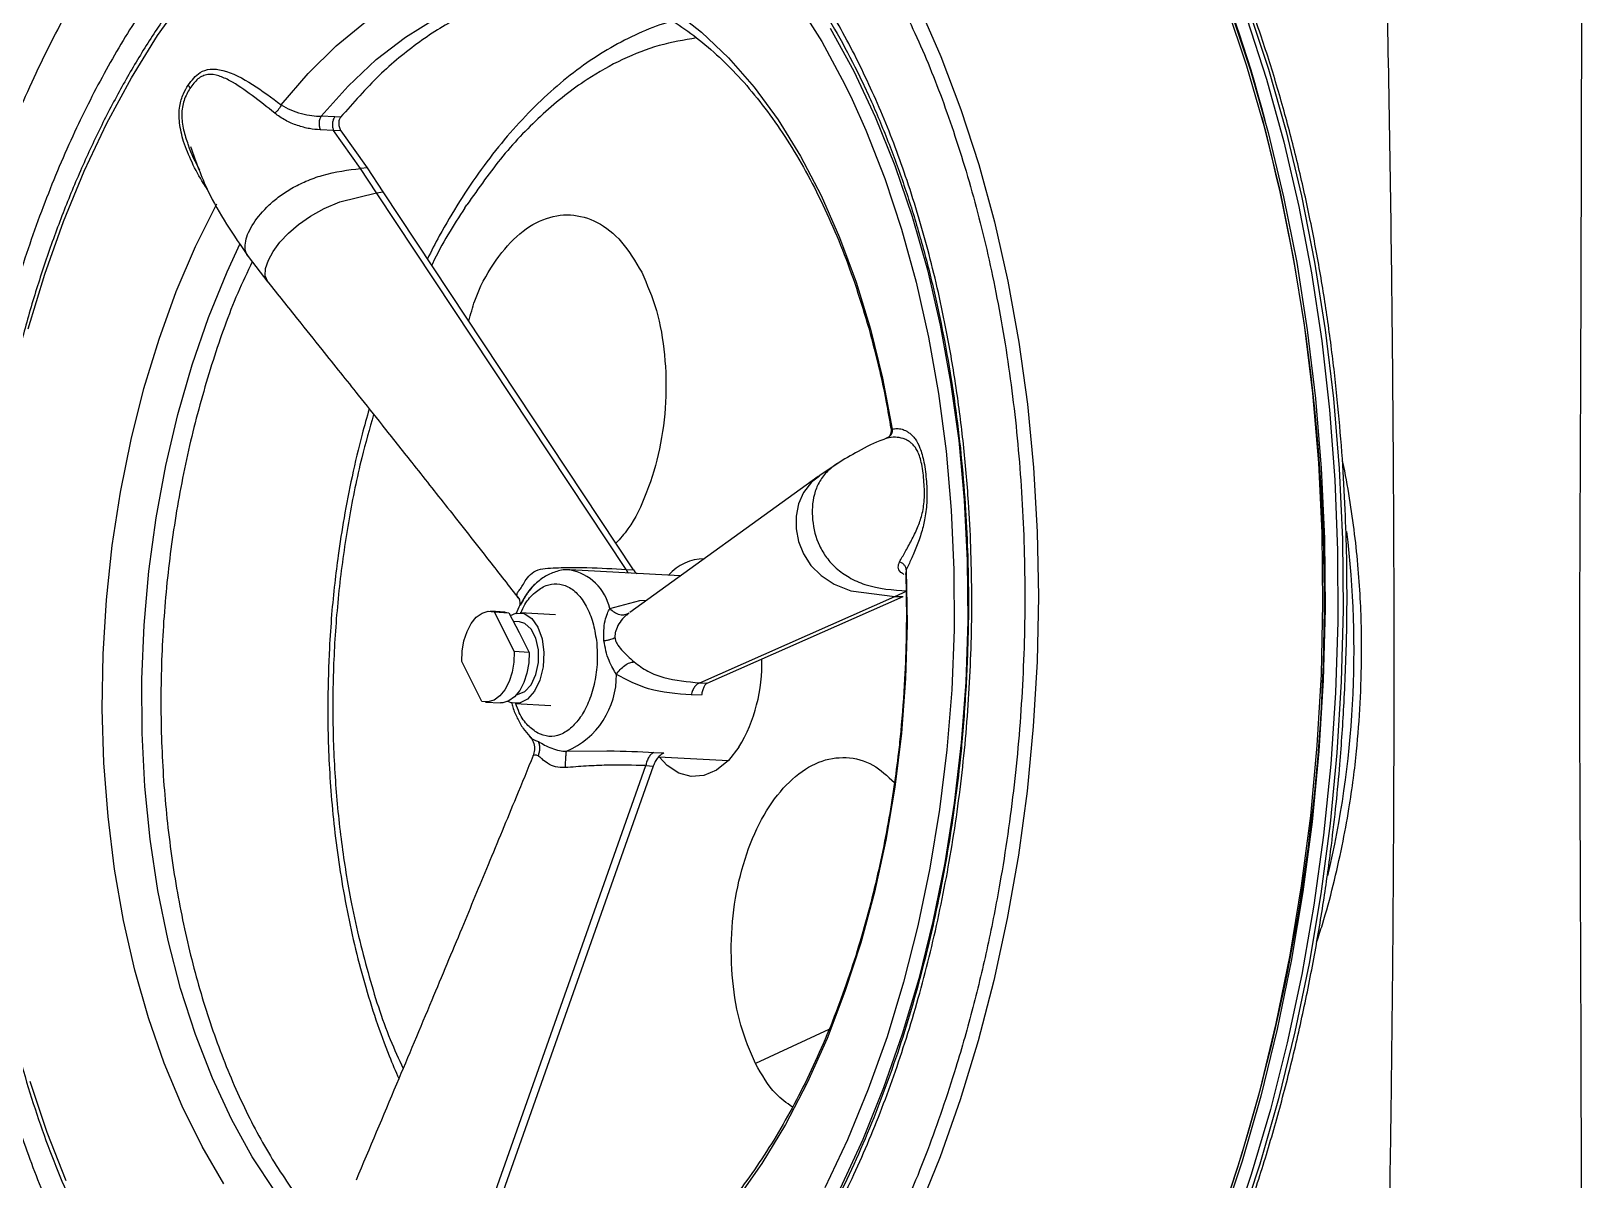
# Model space of a CAD drawing. Extents: x 528 to 612, y 788 to 934.
# Drawn here: x 603.722 to 607.08, y 843.519 to 846.006 of the extents above; entities that cross this region are included whole.
import ezdxf

# ---------------------------------------------------------------- set-up
doc = ezdxf.new("R2010")
doc.units = 0
doc.header["$MEASUREMENT"] = 0
doc.layers.add('1', color=4, linetype='Continuous')
doc.layers.add('JET', color=3, linetype='Continuous')

# ---------------------------------------------------------------- blocks, each defined once
blk = doc.blocks.new('5D-R_1645401')
at = {"layer": '1', "color": 3, "linetype": 'Continuous', "lineweight": 25}
for p, q in [((0.768, 0.5245), (0.7144, 0.479)), ((1.0503, 0.3546), (1.0501, 0.3833)), ((1.08, 0.3534), (1.0795, 0.3834)), ((0.971, 0.292), (1.0503, 0.3546)), ((0.9729, 0.2771), (1.0501, 0.3382)), ((1.0501, 0.3382), (1.0503, 0.3546)), ((1.0798, 0.341), (1.08, 0.3534)), ((0.9206, 0.2545), (0.971, 0.292)), ((0.9235, 0.2405), (0.9729, 0.2771)), ((0.9729, 0.2771), (0.971, 0.292)), ((0.1347, -0.3448), (0.9235, 0.2405)), ((0.1348, -0.3286), (0.9206, 0.2545)), ((0.9206, 0.2545), (0.9235, 0.2405)), ((0.8979, 0.0617), (0.9046, 0.0579)), ((-0.167, -0.0321), (-0.0835, 0.0161)), ((-0.168, -0.0402), (-0.168, -0.0723)), ((0.0278, -0.0482), (-0.0557, -0.0964)), ((0.0278, -0.0482), (0.0278, -0.0804)), ((0.0288, -0.0723), (0.0288, -0.0402)), ((-1.3152, -0.0913), (-0.287, -0.3938)), ((-0.0557, -0.1286), (-0.0557, -0.0964)), ((0.0278, -0.0804), (-0.0139, -0.1045)), ((0.0091, -0.1045), (0.0091, -0.0912)), ((0.0288, -0.0723), (0.0278, -0.0804)), ((-0.2871, -0.4101), (-1.3192, -0.1064)), ((-0.168, -0.1045), (-0.168, -0.1813)), ((-0.0139, -0.1045), (-0.0557, -0.1286)), ((0.0288, -0.1813), (0.0288, -0.1045)), ((-0.265, -0.2206), (-0.2599, -0.3081)), ((0.1273, -0.4466), (0.1273, -0.207)), ((0.0486, -0.2979), (0.0696, -0.3616)), ((0.0412, -0.3403), (0.0363, -0.3352)), ((0.1348, -0.3286), (0.1347, -0.3448)), ((0.0392, -0.3361), (0.0412, -0.3403)), ((0.3579, -0.7334), (0.0425, -0.3413)), ((0.0696, -0.3616), (0.0705, -0.3761)), ((-0.287, -0.3938), (-0.2871, -0.4101)), ((-0.2664, -0.421), (-0.2664, -0.572)), ((-0.2574, -0.4097), (-0.2575, -0.4317)), ((-0.1283, -0.5063), (-0.1286, -0.4841)), ((-0.1018, -0.5008), (0.1074, -0.9125)), ((-0.1018, -0.5008), (-0.1015, -0.5172)), ((-0.1015, -0.5172), (0.1084, -0.9305)), ((-0.8366, -0.8202), (-0.9185, -0.6655)), ((0.3878, -0.7726), (0.3591, -0.7348)), ((1.2088, -0.7452), (1.1768, -0.7629)), ((0.4488, -0.8777), (0.448, -0.8756)), ((0.4699, -0.8856), (0.4691, -0.8877)), ((0.1074, -0.9125), (0.1209, -0.939)), ((0.1074, -0.9125), (0.1084, -0.9305)), ((0.1667, -0.9345), (0.1582, -0.9341)), ((1.1795, -1.6532), (1.1871, -1.6507))]:
    blk.add_line(p, q, dxfattribs=at)
at = {"layer": '1', "color": 3, "linetype": 'Continuous', "lineweight": 25, "flags": 128}
for points in [[(-1.2516, 0.8117), (-1.1493, 0.8583), (-1.0414, 0.9006)], [(0.586, 0.992), (0.706, 0.9625), (0.822, 0.9281), (0.9334, 0.8891), (1.0398, 0.8455), (1.1405, 0.7977), (1.235, 0.7459), (1.3228, 0.6903)], [(1.3814, -0.6325), (1.2986, -0.6907), (1.2088, -0.7452)], [(-1.2397, 0.4703), (-1.1618, 0.5216), (-1.0771, 0.5693), (-0.9862, 0.6129), (-0.8896, 0.6524), (-0.788, 0.6873), (-0.6819, 0.7175), (-0.5721, 0.7428), (-0.4592, 0.763), (-0.3438, 0.7781), (-0.2268, 0.7879), (-0.1088, 0.7923), (0.0094, 0.7914), (0.1272, 0.7852), (0.2437, 0.7736), (0.3584, 0.7568), (0.4703, 0.7348), (0.579, 0.7078), (0.6836, 0.676), (0.7836, 0.6396), (0.8783, 0.5987)], [(-1.3829, 0.2307), (-1.3724, 0.243), (-1.3157, 0.3022), (-1.251, 0.3586), (-1.1786, 0.4117), (-1.0991, 0.4614), (-1.0129, 0.5072), (-0.9207, 0.5488), (-0.8229, 0.5861), (-0.7203, 0.6187), (-0.6135, 0.6464), (-0.5031, 0.6691), (-0.39, 0.6866), (-0.2748, 0.6988), (-0.1582, 0.7056), (-0.0411, 0.707), (0.0758, 0.703), (0.1918, 0.6935), (0.3061, 0.6787), (0.418, 0.6587), (0.5267, 0.6335), (0.6316, 0.6034), (0.7319, 0.5685), (0.7949, 0.5432)], [(1.3862, -0.8964), (1.2802, -0.9499), (1.1683, -0.9994), (1.051, -1.0444), (0.9288, -1.0849), (0.8023, -1.1206), (0.6719, -1.1514), (0.5383, -1.1772), (0.402, -1.1978), (0.2637, -1.2131), (0.1239, -1.2232), (-0.0168, -1.2279), (-0.1576, -1.2272), (-0.2981, -1.2212), (-0.4376, -1.2098), (-0.5755, -1.1931), (-0.7111, -1.1712), (-0.844, -1.1442), (-0.9735, -1.1121), (-1.099, -1.0752), (-1.22, -1.0336)], [(1.0997, 0.4709), (1.1705, 0.4162), (1.2336, 0.3585), (1.2887, 0.2981)], [(1.3493, -0.3664), (1.3054, -0.4298), (1.2531, -0.491), (1.1926, -0.5497), (1.1244, -0.6054), (1.0487, -0.6579), (0.9662, -0.7068), (0.8772, -0.7518), (0.7825, -0.7926), (0.6824, -0.829), (0.5777, -0.8608), (0.4691, -0.8877)], [(0.7144, 0.4787), (0.7151, 0.4795), (0.7281, 0.4857), (0.744, 0.4857), (0.7621, 0.4806), (0.7817, 0.4709), (0.8021, 0.4575), (0.8227, 0.4404), (0.8429, 0.4194), (0.8623, 0.3945), (0.8803, 0.3657), (0.8964, 0.3328), (0.9206, 0.2545), (0.9206, 0.2545)], [(1.4131, -1.5711), (1.2859, -1.6211), (1.1535, -1.6665), (1.0167, -1.7072), (0.8758, -1.743), (0.7314, -1.7738), (0.584, -1.7994), (0.4342, -1.8198), (0.2825, -1.8348), (0.1295, -1.8445), (-0.0243, -1.8489), (-0.1782, -1.8477), (-0.3317, -1.8412), (-0.4842, -1.8293), (-0.6352, -1.812), (-0.7841, -1.7895), (-0.9303, -1.7617), (-1.0734, -1.7289), (-1.2127, -1.6911)], [(-1.2002, -1.6898), (-1.0608, -1.7272), (-0.9177, -1.7596), (-0.7714, -1.7869), (-0.6225, -1.809), (-0.4715, -1.8258), (-0.3191, -1.8373), (-0.1657, -1.8433), (-0.0119, -1.844), (0.1416, -1.8393), (0.2943, -1.8292), (0.4457, -1.8137), (0.5952, -1.7929), (0.7422, -1.7669), (0.8861, -1.7357), (1.0266, -1.6996), (1.1629, -1.6586), (1.2946, -1.6129), (1.4213, -1.5626)], [(1.0795, 0.3834), (1.1478, 0.3284), (1.2082, 0.2705), (1.2604, 0.21), (1.304, 0.1472), (1.3387, 0.0826), (1.3643, 0.0166), (1.3807, -0.0503), (1.3877, -0.1178), (1.388, -0.1345)], [(0.1667, -0.9345), (0.0492, -0.9425), (-0.0689, -0.9453), (-0.1871, -0.9426), (-0.3045, -0.9346), (-0.4205, -0.9213), (-0.5344, -0.9028), (-0.6453, -0.8792), (-0.7527, -0.8506), (-0.8559, -0.8173), (-0.9542, -0.7793), (-1.0471, -0.7371), (-1.1339, -0.6907), (-1.2142, -0.6406)], [(-0.0835, 0.0161), (-0.0608, 0.0164), (-0.0385, 0.0137), (-0.0179, 0.0082), (0, 0), (0.0141, -0.0103), (0.0238, -0.0222), (0.0284, -0.0351), (0.0278, -0.0482)], [(-0.0557, -0.0964), (-0.0784, -0.0968), (-0.1007, -0.0941), (-0.1213, -0.0885), (-0.1392, -0.0804), (-0.1533, -0.07), (-0.163, -0.0581), (-0.1676, -0.0453), (-0.167, -0.0321)], [(-0.0557, -0.1286), (-0.0784, -0.1289), (-0.1007, -0.1262), (-0.1213, -0.1207), (-0.1392, -0.1125), (-0.1533, -0.1022), (-0.163, -0.0903), (-0.1676, -0.0774), (-0.168, -0.0723)], [(0.022, -0.0837), (0.0276, -0.0956), (0.0276, -0.1134), (0.0181, -0.1303), (0, -0.1446), (-0.0249, -0.1551), (-0.0542, -0.1606), (-0.085, -0.1606), (-0.1143, -0.1551), (-0.1392, -0.1446), (-0.1573, -0.1303), (-0.1668, -0.1134), (-0.1668, -0.0956), (-0.164, -0.0884)], [(-0.1483, -0.1065), (-0.148, -0.1084), (-0.141, -0.1237), (-0.1253, -0.1366), (-0.1029, -0.1457), (-0.0765, -0.1498), (-0.0492, -0.1484), (-0.0244, -0.1417), (-0.0051, -0.1305), (0.0065, -0.1162), (0.0091, -0.1045)], [(1.3288, -0.7074), (1.2388, -0.7632), (1.1422, -0.8151), (1.0393, -0.863), (0.9308, -0.9065), (0.8172, -0.9454), (0.6991, -0.9795), (0.577, -1.0087), (0.4517, -1.0328), (0.3237, -1.0516), (0.1937, -1.0652), (0.0624, -1.0733), (-0.0696, -1.076), (-0.2016, -1.0733), (-0.3329, -1.0652), (-0.4629, -1.0516), (-0.5909, -1.0328), (-0.7162, -1.0087), (-0.8383, -0.9795), (-0.9564, -0.9454), (-1.07, -0.9065), (-1.1785, -0.863), (-1.2813, -0.8151), (-1.378, -0.7632)], [(-0.2365, -0.5932), (-0.2667, -0.5718), (-0.2888, -0.5473), (-0.302, -0.5208), (-0.3056, -0.4933), (-0.2996, -0.4659), (-0.2841, -0.4398), (-0.2664, -0.4215)], [(1.3976, -1.6069), (1.2689, -1.6563), (1.1353, -1.7011), (0.9972, -1.7411), (0.8551, -1.7762), (0.7096, -1.8062), (0.5612, -1.831), (0.4104, -1.8506), (0.2579, -1.8648), (0.1041, -1.8736), (-0.0503, -1.877), (-0.2048, -1.875), (-0.3587, -1.8675), (-0.5116, -1.8546), (-0.6629, -1.8364), (-0.812, -1.8129), (-0.9582, -1.7841), (-1.1012, -1.7503), (-1.2404, -1.7115), (-1.3752, -1.6679), (-1.5051, -1.6196), (-1.6297, -1.5669), (-1.7485, -1.5098), (-1.861, -1.4487)], [(1.1768, -0.7629), (1.1124, -0.796), (1.0101, -0.8426), (0.9022, -0.8849), (0.7894, -0.9226), (0.6723, -0.9557), (0.5513, -0.9837), (0.4272, -1.0068), (0.3005, -1.0247), (0.172, -1.0373), (0.0422, -1.0446), (-0.0881, -1.0465), (-0.2184, -1.043), (-0.3479, -1.0342), (-0.4759, -1.0201), (-0.6019, -1.0008), (-0.7252, -0.9763), (-0.8452, -0.9468), (-0.9612, -0.9124), (-1.0726, -0.8733), (-1.179, -0.8298)], [(0.3587, -0.7357), (0.3451, -0.7197), (0.3218, -0.7033), (0.2963, -0.6936), (0.2694, -0.6901), (0.242, -0.6919), (0.2149, -0.6985), (0.1889, -0.7103), (0.165, -0.7276), (0.144, -0.7508), (0.1269, -0.7805), (0.1144, -0.8171), (0.1074, -0.9125), (0.1074, -0.9125)], [(1.4184, -1.6093), (1.2906, -1.6595), (1.1578, -1.705), (1.0204, -1.7458), (0.8789, -1.7817), (0.7339, -1.8126), (0.586, -1.8383), (0.4356, -1.8588), (0.2833, -1.8739), (0.1297, -1.8836), (-0.0247, -1.8879), (-0.1792, -1.8868), (-0.3333, -1.8802), (-0.4864, -1.8682), (-0.638, -1.8508), (-0.7874, -1.8282), (-0.9342, -1.8003), (-1.0778, -1.7673), (-1.2176, -1.7293)]]:
    blk.add_lwpolyline(points, dxfattribs=at)
at = {"layer": '1', "color": 3, "linetype": 'Continuous', "lineweight": 25}
for centre, radius, start, end in [((-0.1061, -0.1437), 0.1765, 205.8225, 274.1829), ((0.0184, -0.1923), 0.1098, 285.9385, 352.2569), ((0.0652, -0.5018), 0.1017, 2.8463, 52.4006), ((-0.0728, -0.2815), 0.352, 242.2977, 274.8494), ((0.4353, 0.725), 2.4966, 287.3412, 308.0192), ((-0.0696, 2.257), 4.1049, 252.2843, 287.7157), ((-0.0696, 0.2277), 2.1425, 259.8626, 279.9404)]:
    blk.add_arc(centre, radius, start, end, dxfattribs=at)
for points, knots in [([(-1.5544, 0.8705), (-1.5079, 0.896), (-1.415, 0.9469), (-1.2579, 1.0148), (-1.088, 1.0757), (-0.9024, 1.1283), (-0.7061, 1.1707), (-0.4991, 1.2021), (-0.2863, 1.2213), (-0.0696, 1.2277), (0.1471, 1.2213), (0.3367, 1.2042), (0.4985, 1.1813), (0.6334, 1.1566), (0.7843, 1.1223), (0.9487, 1.0757), (1.1188, 1.0149), (1.2752, 0.9466), (1.4173, 0.8717), (1.5469, 0.7897), (1.6653, 0.6994), (1.7706, 0.6012), (1.8618, 0.4941), (1.9353, 0.3808), (1.9895, 0.2613), (2.0228, 0.1385), (2.0339, 0.0134), (2.0228, -0.1117), (1.9932, -0.2212), (1.9536, -0.3146), (1.9108, -0.3924), (1.8514, -0.4796), (1.7707, -0.5745), (1.6652, -0.6726), (1.5475, -0.7633), (1.4593, -0.817), (1.4152, -0.8438)], [0, 0, 0, 0, 0.029122, 0.058246, 0.089117, 0.11999, 0.152147, 0.184307, 0.217148, 0.249992, 0.282834, 0.315678, 0.337137, 0.358548, 0.38001, 0.41088, 0.441754, 0.470875, 0.5, 0.529122, 0.558246, 0.589117, 0.61999, 0.652147, 0.684307, 0.717148, 0.749992, 0.782834, 0.815678, 0.837137, 0.858548, 0.88001, 0.91088, 0.941754, 0.970876, 1, 1, 1, 1]), ([(1.275, -0.7629), (1.3149, -0.7386), (1.3948, -0.69), (1.5014, -0.6078), (1.5969, -0.519), (1.6794, -0.422), (1.746, -0.3194), (1.7951, -0.2112), (1.8253, -0.0999), (1.8353, 0.0134), (1.8253, 0.1266), (1.7984, 0.2258), (1.7626, 0.3103), (1.7238, 0.3809), (1.67, 0.4598), (1.5969, 0.5457), (1.5015, 0.6346), (1.3943, 0.7164), (1.2769, 0.7907), (1.1483, 0.8585), (1.0066, 0.9203), (0.8526, 0.9754), (0.6845, 1.023), (0.5068, 1.0615), (0.3194, 1.0898), (0.1266, 1.1073), (-0.0696, 1.1131), (-0.2658, 1.1073), (-0.4375, 1.0917), (-0.584, 1.0711), (-0.7062, 1.0487), (-0.8429, 1.0176), (-0.9918, 0.9754), (-1.1457, 0.9203), (-1.288, 0.8588), (-1.3721, 0.8126), (-1.4142, 0.7896)], [0, 0, 0, 0, 0.029122, 0.058246, 0.089116, 0.11999, 0.152147, 0.184307, 0.217148, 0.249992, 0.282833, 0.315678, 0.337137, 0.358548, 0.38001, 0.41088, 0.441754, 0.470875, 0.5, 0.529122, 0.558246, 0.589117, 0.61999, 0.652147, 0.684307, 0.717148, 0.749992, 0.782833, 0.815678, 0.837137, 0.858548, 0.88001, 0.91088, 0.941753, 0.970876, 1, 1, 1, 1]), ([(-0.0696, 1.0687), (-0.113, 1.0682), (-0.1736, 1.0676), (-0.2625, 1.0631), (-0.3376, 1.0578), (-0.4264, 1.049), (-0.5186, 1.0371), (-0.6139, 1.0218), (-0.7104, 1.0029), (-0.807, 0.9804), (-0.9028, 0.9544), (-0.9971, 0.9248), (-1.0891, 0.8918), (-1.1783, 0.8554), (-1.2641, 0.8158), (-1.3461, 0.7731), (-1.4239, 0.7275), (-1.4971, 0.679), (-1.5655, 0.6279), (-1.6286, 0.5742), (-1.6864, 0.5182), (-1.7378, 0.4597), (-1.7701, 0.4198), (-1.7833, 0.3991), (-1.7834, 0.3989)], [0, 0, 0, 0, 0.059397, 0.083056, 0.122338, 0.162993, 0.206486, 0.251755, 0.29837, 0.345988, 0.394367, 0.44333, 0.492745, 0.542515, 0.592565, 0.642843, 0.69331, 0.743945, 0.794736, 0.845684, 0.896804, 0.948125, 0.999692, 1, 1, 1, 1]), ([(1.6477, 0.3931), (1.6456, 0.3965), (1.6298, 0.4212), (1.5938, 0.4657), (1.5396, 0.5262), (1.4783, 0.5842), (1.4111, 0.6399), (1.338, 0.6929), (1.2595, 0.743), (1.1757, 0.7901), (1.0872, 0.8339), (0.9942, 0.8744), (0.8973, 0.9113), (0.7968, 0.9446), (0.6934, 0.974), (0.5877, 0.9994), (0.4807, 1.0208), (0.3741, 1.038), (0.2707, 1.051), (0.1798, 1.0593), (0.0986, 1.0645), (0.0186, 1.068), (-0.0381, 1.0684), (-0.0696, 1.0687)], [0, 0, 0, 0, 0.008361, 0.061458, 0.114546, 0.167616, 0.220662, 0.273676, 0.326652, 0.379578, 0.432445, 0.485236, 0.537928, 0.590483, 0.642841, 0.694897, 0.746454, 0.797091, 0.84572, 0.890677, 0.922616, 0.957095, 1, 1, 1, 1]), ([(1.4152, -0.8438), (1.3687, -0.8692), (1.2758, -0.9202), (1.1187, -0.9881), (0.9488, -1.049), (0.7632, -1.1016), (0.5669, -1.144), (0.36, -1.1753), (0.1471, -1.1946), (-0.0696, -1.201), (-0.2863, -1.1946), (-0.4759, -1.1774), (-0.6377, -1.1546), (-0.7725, -1.1299), (-0.9235, -1.0956), (-1.0879, -1.049), (-1.258, -0.9882), (-1.4144, -0.9198), (-1.5565, -0.845), (-1.6861, -0.763), (-1.8045, -0.6727), (-1.9098, -0.5745), (-2.0009, -0.4674), (-2.0745, -0.3541), (-2.1287, -0.2346), (-2.162, -0.1117), (-2.1731, 0.0134), (-2.162, 0.1384), (-2.1324, 0.2479), (-2.0928, 0.3413), (-2.05, 0.4192), (-1.9906, 0.5063), (-1.9099, 0.6013), (-1.8044, 0.6993), (-1.6867, 0.79), (-1.5985, 0.8437), (-1.5544, 0.8705)], [0, 0, 0, 0, 0.029122, 0.058246, 0.089117, 0.11999, 0.152147, 0.184307, 0.217148, 0.249992, 0.282834, 0.315678, 0.337137, 0.358548, 0.38001, 0.41088, 0.441754, 0.470875, 0.5, 0.529122, 0.558246, 0.589117, 0.61999, 0.652147, 0.684307, 0.717148, 0.749992, 0.782834, 0.815678, 0.837137, 0.858548, 0.88001, 0.91088, 0.941754, 0.970876, 1, 1, 1, 1]), ([(-1.4142, 0.7896), (-1.4541, 0.7653), (-1.534, 0.7167), (-1.6406, 0.6346), (-1.7361, 0.5457), (-1.8186, 0.4487), (-1.8852, 0.3461), (-1.9343, 0.2379), (-1.9645, 0.1266), (-1.9745, 0.0134), (-1.9645, -0.0999), (-1.9376, -0.199), (-1.9018, -0.2836), (-1.863, -0.3541), (-1.8092, -0.433), (-1.7361, -0.519), (-1.6407, -0.6079), (-1.5335, -0.6897), (-1.4161, -0.7639), (-1.2875, -0.8317), (-1.1458, -0.8936), (-0.9918, -0.9487), (-0.8237, -0.9963), (-0.646, -1.0347), (-0.4586, -1.0631), (-0.2658, -1.0805), (-0.0696, -1.0863), (0.1266, -1.0805), (0.2983, -1.065), (0.4448, -1.0443), (0.567, -1.0219), (0.7037, -0.9909), (0.8526, -0.9487), (1.0065, -0.8935), (1.1488, -0.832), (1.2329, -0.7859), (1.275, -0.7629)], [0, 0, 0, 0, 0.029122, 0.058246, 0.089116, 0.11999, 0.152147, 0.184307, 0.217148, 0.249992, 0.282833, 0.315678, 0.337137, 0.358548, 0.38001, 0.41088, 0.441754, 0.470875, 0.5, 0.529122, 0.558246, 0.589117, 0.61999, 0.652147, 0.684307, 0.717148, 0.749992, 0.782833, 0.815678, 0.837137, 0.858548, 0.88001, 0.91088, 0.941753, 0.970876, 1, 1, 1, 1]), ([(0.9081, 0.6206), (0.9122, 0.6237), (0.9301, 0.6371), (0.9635, 0.657), (1.0061, 0.6776), (1.0414, 0.688), (1.0673, 0.6909), (1.0843, 0.6904), (1.0992, 0.6877), (1.1151, 0.6828), (1.1252, 0.6775), (1.1313, 0.6742)], [0, 0, 0, 0, 0.062455, 0.271333, 0.465145, 0.626974, 0.703458, 0.777124, 0.836841, 0.899492, 1, 1, 1, 1]), ([(1.1246, 0.6699), (1.1161, 0.6743), (1.1036, 0.6807), (1.083, 0.6846), (1.0614, 0.6851), (1.0337, 0.6799), (1.0133, 0.6718), (1.0031, 0.6678)], [0, 0, 0, 0, 0.2546518, 0.3794534, 0.5034796, 0.752992, 1, 1, 1, 1]), ([(1.1313, 0.6742), (1.1422, 0.6668), (1.1601, 0.6546), (1.1702, 0.6277), (1.1674, 0.5889), (1.1422, 0.5354), (1.1138, 0.4923), (1.0997, 0.4709)], [0, 0, 0, 0, 0.167758, 0.276826, 0.406477, 0.705182, 1, 1, 1, 1]), ([(1.1313, 0.6742), (1.1302, 0.6732), (1.1279, 0.6713), (1.1257, 0.6704), (1.1246, 0.6699)], [0, 0, 0, 0, 0.511789, 1, 1, 1, 1]), ([(0.757, 0.5152), (0.7339, 0.5247), (0.6652, 0.5531), (0.5396, 0.59), (0.3832, 0.6259), (0.2202, 0.6506), (0.0536, 0.6644), (-0.1148, 0.667), (-0.2825, 0.6584), (-0.4475, 0.6387), (-0.6073, 0.6082), (-0.7601, 0.5672), (-0.9036, 0.5164), (-1.036, 0.4563), (-1.156, 0.3879), (-1.2596, 0.3114), (-1.3247, 0.256), (-1.35, 0.225), (-1.3514, 0.2233)], [0, 0, 0, 0, 0.034744, 0.103407, 0.172071, 0.240734, 0.309397, 0.37806, 0.446724, 0.515387, 0.58405, 0.652713, 0.721377, 0.79004, 0.858703, 0.927367, 0.99603, 1, 1, 1, 1]), ([(0.999, 0.6622), (0.9672, 0.649), (0.8853, 0.6149), (0.8125, 0.5588), (0.768, 0.5245)], [0, 0, 0, 0, 0.388394, 1, 1, 1, 1]), ([(1.0031, 0.6678), (1.0028, 0.6677), (0.9835, 0.6609), (0.9664, 0.6501), (0.9496, 0.6396)], [0, 0, 0, 0, 0.01705, 1, 1, 1, 1]), ([(1.0807, 0.4838), (1.093, 0.5008), (1.1173, 0.5347), (1.1427, 0.5762), (1.156, 0.6089), (1.1582, 0.6293), (1.1532, 0.6441), (1.1438, 0.6575), (1.1323, 0.6649), (1.1246, 0.6699)], [0, 0, 0, 0, 0.255974, 0.508869, 0.63308, 0.754663, 0.815106, 0.875917, 1, 1, 1, 1]), ([(0.7682, 0.5243), (0.7685, 0.5247), (0.7721, 0.5292), (0.7831, 0.5325), (0.8058, 0.533), (0.8399, 0.519), (0.8755, 0.4927), (0.9024, 0.4638), (0.9215, 0.4375), (0.9386, 0.4069), (0.96, 0.3559), (0.9664, 0.3187), (0.971, 0.292)], [0, 0, 0, 0, 0.006978, 0.082392, 0.153557, 0.291695, 0.429834, 0.500999, 0.576413, 0.659774, 0.755384, 1, 1, 1, 1]), ([(0.7143, 0.4788), (0.6886, 0.4559), (0.6422, 0.4144), (0.5797, 0.3586), (0.5275, 0.3122), (0.4755, 0.266), (0.4138, 0.2112), (0.3361, 0.1425), (0.2424, 0.06), (0.1482, -0.0226), (0.0849, -0.0776), (0.0586, -0.1006)], [0, 0, 0, 0, 0.117918, 0.213732, 0.287447, 0.35753, 0.45268, 0.570843, 0.713483, 0.880584, 1, 1, 1, 1]), ([(1.0501, 0.3833), (1.0502, 0.3911), (1.0505, 0.4069), (1.0563, 0.4338), (1.0659, 0.4608), (1.0757, 0.4761), (1.0807, 0.4838)], [0, 0, 0, 0, 0.231482, 0.474358, 0.733975, 1, 1, 1, 1]), ([(1.0997, 0.4709), (1.0961, 0.4641), (1.089, 0.4504), (1.0828, 0.4266), (1.0792, 0.4034), (1.0794, 0.3898), (1.0795, 0.3834)], [0, 0, 0, 0, 0.2639255, 0.5252022, 0.7756458, 1, 1, 1, 1]), ([(1.0997, 0.4709), (1.0981, 0.4715), (1.0949, 0.4727), (1.0896, 0.4758), (1.0846, 0.4796), (1.082, 0.4824), (1.0807, 0.4838)], [0, 0, 0, 0, 0.230513, 0.481423, 0.742285, 1, 1, 1, 1]), ([(1.0795, 0.3834), (1.0787, 0.3838), (1.0769, 0.3848), (1.0735, 0.3859), (1.0696, 0.3866), (1.0652, 0.3869), (1.0608, 0.3866), (1.0567, 0.3859), (1.053, 0.3848), (1.0511, 0.3838), (1.0501, 0.3833)], [0, 0, 0, 0, 0.115532, 0.239041, 0.368494, 0.501032, 0.63342, 0.76242, 0.88528, 1, 1, 1, 1]), ([(1.0798, 0.3408), (1.0789, 0.3415), (1.0771, 0.3427), (1.0735, 0.3438), (1.0696, 0.3445), (1.0654, 0.3444), (1.0611, 0.3438), (1.057, 0.3425), (1.0532, 0.3406), (1.0511, 0.339), (1.0501, 0.3382)], [0, 0, 0, 0, 0.121071, 0.245055, 0.370216, 0.492659, 0.617686, 0.74593, 0.872464, 1, 1, 1, 1]), ([(1.08, 0.3534), (1.0791, 0.354), (1.0774, 0.3551), (1.0739, 0.3565), (1.0699, 0.3575), (1.0655, 0.3579), (1.0611, 0.3578), (1.0569, 0.3572), (1.0532, 0.3561), (1.0513, 0.3551), (1.0503, 0.3546)], [0, 0, 0, 0, 0.114924, 0.238058, 0.367362, 0.499996, 0.632623, 0.761936, 0.885079, 1, 1, 1, 1]), ([(1.3861, -0.165), (1.3847, -0.1385), (1.3815, -0.0817), (1.356, 0.0047), (1.3138, 0.0936), (1.2534, 0.1803), (1.1769, 0.264), (1.1123, 0.3152), (1.0798, 0.341)], [0, 0, 0, 0, 0.145443, 0.312041, 0.480796, 0.651707, 0.824775, 1, 1, 1, 1]), ([(-0.0695, 0.3039), (-0.107, 0.3034), (-0.1596, 0.3027), (-0.2369, 0.2983), (-0.3025, 0.293), (-0.3799, 0.2843), (-0.46, 0.2724), (-0.5424, 0.257), (-0.6254, 0.2382), (-0.7081, 0.2158), (-0.7895, 0.1899), (-0.8686, 0.1605), (-0.9367, 0.1319), (-0.9765, 0.1119), (-0.9923, 0.1039)], [0, 0, 0, 0, 0.112082, 0.157256, 0.232167, 0.309724, 0.392695, 0.479025, 0.567888, 0.658627, 0.750785, 0.844029, 0.938121, 1, 1, 1, 1]), ([(0.4522, 0.2453), (0.4337, 0.2496), (0.3852, 0.261), (0.3054, 0.275), (0.2169, 0.2874), (0.1392, 0.2952), (0.069, 0.3002), (0.0019, 0.3033), (-0.0452, 0.3037), (-0.0695, 0.3039)], [0, 0, 0, 0, 0.111593, 0.293426, 0.466824, 0.622034, 0.7359, 0.863635, 1, 1, 1, 1]), ([(0.4408, 0.2352), (0.4094, 0.2424), (0.3351, 0.2594), (0.2119, 0.2774), (0.0737, 0.2902), (-0.0671, 0.2944), (-0.2079, 0.2904), (-0.3464, 0.2781), (-0.4809, 0.2579), (-0.6225, 0.2276), (-0.7667, 0.1848), (-0.8873, 0.1393), (-0.9498, 0.1065), (-0.9699, 0.0959)], [0, 0, 0, 0, 0.067305, 0.158737, 0.252092, 0.34546, 0.438814, 0.532182, 0.6236, 0.715033, 0.831995, 0.945782, 1, 1, 1, 1]), ([(-0.2783, -0.1493), (-0.309, -0.1386), (-0.3895, -0.1104), (-0.5168, -0.0655), (-0.6664, -0.0126), (-0.828, 0.045), (-1.0135, 0.1114), (-1.1458, 0.1593), (-1.2165, 0.1848)], [0, 0, 0, 0, 0.097723, 0.256616, 0.406091, 0.575438, 0.773397, 1, 1, 1, 1]), ([(1.3251, -0.3656), (1.3231, -0.3591), (1.3146, -0.3321), (1.2918, -0.286), (1.2573, -0.2275), (1.2153, -0.171), (1.1667, -0.1165), (1.1116, -0.0645), (1.0506, -0.0151), (0.9839, 0.0313), (0.9118, 0.0744), (0.845, 0.1097), (0.8006, 0.1292), (0.7836, 0.1366)], [0, 0, 0, 0, 0.0314861, 0.1310641, 0.2311771, 0.3317227, 0.4325703, 0.5335848, 0.6346485, 0.7356657, 0.8365516, 0.9372373, 1, 1, 1, 1]), ([(0.8979, 0.0617), (0.8585, 0.0845), (0.8181, 0.1077), (0.7712, 0.1262), (0.7701, 0.1267)], [0, 0, 0, 0, 0.977277, 1, 1, 1, 1]), ([(0.6535, 0.0401), (0.6687, 0.0369), (0.716, 0.0268), (0.7824, -0.0053), (0.8462, -0.0522), (0.8858, -0.1079), (0.8994, -0.1673), (0.8857, -0.2267), (0.8468, -0.2827), (0.802, -0.3129), (0.7796, -0.328)], [0, 0, 0, 0, 0.0628313, 0.1966721, 0.3306077, 0.4644357, 0.5983749, 0.7322014, 0.8660881, 1, 1, 1, 1]), ([(1.292, -0.4191), (1.286, -0.3924), (1.2742, -0.3393), (1.239, -0.2618), (1.1872, -0.18), (1.1138, -0.0964), (1.0185, -0.0137), (0.9421, 0.0343), (0.9046, 0.0579)], [0, 0, 0, 0, 0.1502961, 0.2985416, 0.4468097, 0.6364775, 0.8210017, 1, 1, 1, 1]), ([(-0.1657, -0.096), (-0.1691, -0.0971), (-0.1813, -0.101), (-0.2, -0.1105), (-0.221, -0.1236), (-0.232, -0.1344), (-0.2372, -0.1395)], [0, 0, 0, 0, 0.1171102, 0.4144751, 0.721296, 1, 1, 1, 1]), ([(0.0497, -0.1055), (0.0482, -0.1047), (0.041, -0.1007), (0.0325, -0.098), (0.0257, -0.0958)], [0, 0, 0, 0, 0.2052356, 1, 1, 1, 1]), ([(0.0598, -0.0996), (0.0591, -0.1002), (0.0572, -0.1018), (0.0482, -0.1033), (0.0446, -0.1026), (0.044, -0.1025), (0.0442, -0.1025), (0.0442, -0.1026)], [0, 0, 0, 0, 0.299285, 0.794673, 0.89118, 0.996432, 1, 1, 1, 1]), ([(0.0588, -0.1008), (0.0595, -0.1001), (0.0633, -0.096), (0.0675, -0.0951), (0.0716, -0.0963), (0.0739, -0.0977), (0.075, -0.0985), (0.0753, -0.0987), (0.0774, -0.1002), (0.0824, -0.104), (0.0955, -0.11), (0.11, -0.1186), (0.1231, -0.1335), (0.1262, -0.1467), (0.1278, -0.1536)], [0, 0, 0, 0, 0.034046, 0.188399, 0.261831, 0.308088, 0.320971, 0.324949, 0.327299, 0.434597, 0.543608, 0.680475, 0.832968, 1, 1, 1, 1]), ([(-0.2293, -0.1566), (-0.2247, -0.149), (-0.2152, -0.1336), (-0.1933, -0.116), (-0.1747, -0.1084), (-0.168, -0.1057)], [0, 0, 0, 0, 0.377509, 0.777589, 1, 1, 1, 1]), ([(0.0288, -0.1057), (0.0352, -0.1082), (0.0538, -0.1157), (0.0756, -0.1337), (0.0921, -0.1567), (0.0975, -0.181), (0.0923, -0.2056), (0.0756, -0.2294), (0.0482, -0.2498), (0.0133, -0.2654), (-0.0137, -0.2708), (-0.0268, -0.2735)], [0, 0, 0, 0, 0.063006, 0.184356, 0.301425, 0.411812, 0.526626, 0.646998, 0.768844, 0.887777, 1, 1, 1, 1]), ([(0.0928, -0.134), (0.0927, -0.134), (0.0835, -0.1233), (0.0649, -0.1126), (0.0502, -0.1065), (0.0451, -0.1044)], [0, 0, 0, 0, 0.000762, 0.6536924, 1, 1, 1, 1]), ([(0.1271, -0.2071), (0.1271, -0.2067), (0.1284, -0.1973), (0.1235, -0.179), (0.112, -0.1546), (0.0937, -0.1337), (0.0728, -0.1171), (0.0567, -0.109), (0.0497, -0.1055)], [0, 0, 0, 0, 0.0092128, 0.2243783, 0.4303344, 0.6394515, 0.8435435, 1, 1, 1, 1]), ([(-0.0696, -0.9435), (-0.1075, -0.9431), (-0.1608, -0.9424), (-0.239, -0.9382), (-0.3054, -0.9331), (-0.3837, -0.9246), (-0.4649, -0.9132), (-0.5483, -0.8985), (-0.6324, -0.8804), (-0.7161, -0.8589), (-0.7983, -0.8342), (-0.8784, -0.8062), (-0.9557, -0.7752), (-1.0296, -0.7413), (-1.0996, -0.7047), (-1.1653, -0.6656), (-1.2263, -0.6242), (-1.2824, -0.5807), (-1.3332, -0.5353), (-1.3785, -0.4882), (-1.4183, -0.4396), (-1.4522, -0.3895), (-1.4803, -0.338), (-1.5024, -0.285), (-1.5177, -0.2303), (-1.5262, -0.1814), (-1.5262, -0.1507), (-1.5262, -0.1388)], [0, 0, 0, 0, 0.049123, 0.068944, 0.101808, 0.135833, 0.172225, 0.210075, 0.249011, 0.288736, 0.329038, 0.369763, 0.410797, 0.452056, 0.493483, 0.535045, 0.576726, 0.618539, 0.660512, 0.702709, 0.745234, 0.788238, 0.831925, 0.87656, 0.922456, 0.969935, 1, 1, 1, 1]), ([(-0.3007, -0.2199), (-0.3011, -0.2128), (-0.3017, -0.1992), (-0.2943, -0.1813), (-0.2861, -0.1706), (-0.2805, -0.164), (-0.2789, -0.1611), (-0.2781, -0.1598)], [0, 0, 0, 0, 0.296111, 0.561036, 0.794894, 0.900218, 1, 1, 1, 1]), ([(-0.2377, -0.139), (-0.2384, -0.14), (-0.242, -0.1446), (-0.2519, -0.1495), (-0.2657, -0.1524), (-0.2746, -0.1502), (-0.279, -0.1491)], [0, 0, 0, 0, 0.076823, 0.390903, 0.704921, 1, 1, 1, 1]), ([(-0.2781, -0.1598), (-0.2776, -0.1585), (-0.2767, -0.1558), (-0.2771, -0.1516), (-0.2788, -0.1487), (-0.2785, -0.1495), (-0.2784, -0.1496)], [0, 0, 0, 0, 0.206025, 0.423487, 0.90625, 1, 1, 1, 1]), ([(-0.2475, -0.1588), (-0.2498, -0.1598), (-0.2545, -0.1616), (-0.2624, -0.1624), (-0.2704, -0.162), (-0.2756, -0.1605), (-0.2781, -0.1598)], [0, 0, 0, 0, 0.258133, 0.5145614, 0.7634841, 1, 1, 1, 1]), ([(-0.2475, -0.1588), (-0.252, -0.1679), (-0.2583, -0.1808), (-0.2652, -0.2041), (-0.2651, -0.2154), (-0.265, -0.2206)], [0, 0, 0, 0, 0.560684, 0.798467, 1, 1, 1, 1]), ([(-0.2373, -0.1394), (-0.2374, -0.1395), (-0.2412, -0.1415), (-0.2444, -0.1503), (-0.2475, -0.1588)], [0, 0, 0, 0, 0.03226, 1, 1, 1, 1]), ([(-0.0268, -0.2735), (-0.0407, -0.275), (-0.0692, -0.2781), (-0.1129, -0.2745), (-0.1534, -0.2648), (-0.1878, -0.2495), (-0.2143, -0.2297), (-0.2311, -0.2063), (-0.2373, -0.181), (-0.232, -0.1646), (-0.2293, -0.1566)], [0, 0, 0, 0, 0.122833, 0.25, 0.377168, 0.499999, 0.622832, 0.75, 0.877167, 1, 1, 1, 1]), ([(0.1278, -0.1536), (0.1295, -0.1688), (0.1328, -0.1998), (0.1351, -0.2601), (0.1349, -0.3011), (0.1348, -0.3286)], [0, 0, 0, 0, 0.240286, 0.48952, 1, 1, 1, 1]), ([(1.3871, -0.1356), (1.3873, -0.142), (1.3883, -0.1688), (1.3818, -0.2141), (1.3678, -0.2714), (1.3466, -0.3263), (1.3188, -0.3801), (1.2843, -0.4327), (1.2432, -0.4839), (1.1959, -0.5336), (1.1423, -0.5815), (1.0828, -0.6275), (1.0176, -0.6711), (0.9469, -0.7123), (0.8713, -0.7507), (0.791, -0.7861), (0.7066, -0.8183), (0.6184, -0.8469), (0.5394, -0.8692), (0.4889, -0.8804), (0.4698, -0.8847)], [0, 0, 0, 0, 0.0212246, 0.0882182, 0.1497809, 0.2103592, 0.2700487, 0.3290447, 0.3875491, 0.4457313, 0.5037184, 0.5615982, 0.619421, 0.6772069, 0.7349684, 0.7926949, 0.8503535, 0.9078818, 0.9651704, 1, 1, 1, 1]), ([(-0.0696, -1.0772), (-0.1129, -1.0767), (-0.1734, -1.076), (-0.2624, -1.0717), (-0.3377, -1.0665), (-0.4268, -1.0578), (-0.5194, -1.0461), (-0.6149, -1.031), (-0.7118, -1.0124), (-0.8088, -0.9903), (-0.905, -0.9647), (-0.9996, -0.9356), (-1.0919, -0.9031), (-1.1813, -0.8674), (-1.2673, -0.8286), (-1.3496, -0.7869), (-1.4275, -0.7423), (-1.5009, -0.6951), (-1.5693, -0.6454), (-1.6326, -0.5934), (-1.6904, -0.5392), (-1.7426, -0.4831), (-1.789, -0.4251), (-1.8293, -0.3654), (-1.8636, -0.3039), (-1.8907, -0.2407), (-1.9069, -0.1954), (-1.9119, -0.1712), (-1.9124, -0.1686)], [0, 0, 0, 0, 0.048615, 0.068078, 0.100379, 0.133824, 0.16961, 0.206858, 0.245211, 0.284383, 0.324171, 0.364427, 0.40504, 0.445926, 0.487023, 0.528287, 0.569687, 0.611205, 0.652838, 0.694595, 0.736499, 0.778591, 0.820933, 0.863608, 0.906724, 0.950413, 0.994825, 1, 1, 1, 1]), ([(1.7661, -0.1929), (1.7646, -0.1987), (1.7577, -0.2263), (1.7374, -0.2751), (1.7059, -0.3388), (1.6669, -0.4011), (1.6213, -0.4619), (1.5691, -0.521), (1.5106, -0.5782), (1.4458, -0.6332), (1.3752, -0.6858), (1.299, -0.7359), (1.2174, -0.7832), (1.1308, -0.8275), (1.0396, -0.8686), (0.9442, -0.9064), (0.845, -0.9407), (0.7425, -0.9713), (0.6374, -0.9981), (0.5305, -1.021), (0.4231, -1.0399), (0.3178, -1.0544), (0.2209, -1.0646), (0.1358, -1.0709), (0.0411, -1.0759), (-0.0262, -1.0767), (-0.0696, -1.0772)], [0, 0, 0, 0, 0.012086, 0.0575, 0.102661, 0.147597, 0.192353, 0.236973, 0.281496, 0.325953, 0.370366, 0.414746, 0.459098, 0.503423, 0.547713, 0.591954, 0.636119, 0.680169, 0.724031, 0.76758, 0.810566, 0.852403, 0.891318, 0.92304, 0.950456, 1, 1, 1, 1]), ([(-0.265, -0.2206), (-0.2659, -0.2203), (-0.2677, -0.2197), (-0.276, -0.2193), (-0.2875, -0.2193), (-0.2964, -0.2197), (-0.3007, -0.2199)], [0, 0, 0, 0, 0.242377, 0.499965, 0.757579, 1, 1, 1, 1]), ([(-0.287, -0.3938), (-0.2877, -0.3664), (-0.2888, -0.3257), (-0.2946, -0.2659), (-0.2987, -0.2351), (-0.3007, -0.2199)], [0, 0, 0, 0, 0.510492, 0.759729, 1, 1, 1, 1]), ([(-0.0932, -0.3198), (-0.0891, -0.317), (-0.0801, -0.3109), (-0.0567, -0.2972), (-0.0363, -0.2924), (-0.0219, -0.289)], [0, 0, 0, 0, 0.203368, 0.439758, 1, 1, 1, 1]), ([(-0.0219, -0.289), (-0.0073, -0.2879), (0.0136, -0.2864), (0.0373, -0.2927), (0.045, -0.2962), (0.0486, -0.2979)], [0, 0, 0, 0, 0.559857, 0.797683, 1, 1, 1, 1]), ([(-0.0219, -0.289), (-0.0213, -0.2917), (-0.0201, -0.2969), (-0.0179, -0.3036), (-0.0158, -0.3089), (-0.0144, -0.3113), (-0.0137, -0.3124)], [0, 0, 0, 0, 0.25813, 0.514569, 0.763472, 1, 1, 1, 1]), ([(0.0486, -0.2979), (0.0458, -0.3012), (0.0401, -0.3081), (0.0362, -0.32), (0.0358, -0.3299), (0.0384, -0.3345), (0.0392, -0.3361)], [0, 0, 0, 0, 0.2733598, 0.5638778, 0.8544148, 1, 1, 1, 1]), ([(-0.2599, -0.3081), (-0.2598, -0.3089), (-0.2576, -0.3464), (-0.2575, -0.3784), (-0.2574, -0.4097)], [0, 0, 0, 0, 0.023059, 1, 1, 1, 1]), ([(-0.1286, -0.4841), (-0.1282, -0.4525), (-0.1275, -0.395), (-0.1039, -0.3432), (-0.0932, -0.3198)], [0, 0, 0, 0, 0.548419, 1, 1, 1, 1]), ([(-0.0932, -0.3198), (-0.0895, -0.3221), (-0.0819, -0.327), (-0.0724, -0.3368), (-0.0658, -0.3473), (-0.0646, -0.3535), (-0.0641, -0.3565)], [0, 0, 0, 0, 0.242413, 0.500013, 0.757613, 1, 1, 1, 1]), ([(-0.0137, -0.3124), (-0.016, -0.3129), (-0.0206, -0.314), (-0.0294, -0.3188), (-0.04, -0.3281), (-0.0529, -0.3428), (-0.0602, -0.3518), (-0.0641, -0.3565)], [0, 0, 0, 0, 0.099792, 0.205113, 0.438939, 0.703878, 1, 1, 1, 1]), ([(0.0363, -0.3352), (0.0345, -0.3332), (0.0298, -0.328), (0.017, -0.3192), (0.0038, -0.3137), (-0.0066, -0.3118), (-0.0114, -0.3122), (-0.0137, -0.3124)], [0, 0, 0, 0, 0.1868793, 0.4929098, 0.7630732, 0.8847329, 1, 1, 1, 1]), ([(0.1348, -0.3286), (0.1322, -0.33), (0.1292, -0.3316), (0.1275, -0.3338), (0.1273, -0.3342)], [0, 0, 0, 0, 0.8405949, 1, 1, 1, 1]), ([(0.7796, -0.328), (0.7535, -0.341), (0.7012, -0.3669), (0.604, -0.3892), (0.5013, -0.3971), (0.3979, -0.3895), (0.3029, -0.366), (0.2308, -0.3366), (0.2007, -0.312), (0.1904, -0.3035)], [0, 0, 0, 0, 0.153434, 0.306798, 0.460238, 0.613536, 0.76695, 0.920342, 1, 1, 1, 1]), ([(-0.0641, -0.3565), (-0.0709, -0.3666), (-0.0847, -0.3871), (-0.0993, -0.4351), (-0.1008, -0.4743), (-0.1018, -0.5008)], [0, 0, 0, 0, 0.240287, 0.48952, 1, 1, 1, 1]), ([(0.1347, -0.3448), (0.1321, -0.3469), (0.1288, -0.3494), (0.1271, -0.3525), (0.1267, -0.3531)], [0, 0, 0, 0, 0.791252, 1, 1, 1, 1]), ([(-0.2574, -0.4097), (-0.2587, -0.4078), (-0.2613, -0.404), (-0.2683, -0.3992), (-0.277, -0.3956), (-0.2837, -0.3944), (-0.287, -0.3938)], [0, 0, 0, 0, 0.24551, 0.499966, 0.754436, 1, 1, 1, 1]), ([(-0.2575, -0.4317), (-0.2588, -0.4294), (-0.2614, -0.4249), (-0.2684, -0.4188), (-0.277, -0.4135), (-0.2837, -0.4112), (-0.2871, -0.4101)], [0, 0, 0, 0, 0.247998, 0.497086, 0.748348, 1, 1, 1, 1]), ([(-0.1018, -0.5008), (-0.1028, -0.4989), (-0.1047, -0.495), (-0.1108, -0.4901), (-0.1189, -0.4862), (-0.1254, -0.4848), (-0.1286, -0.4841)], [0, 0, 0, 0, 0.245564, 0.500034, 0.75449, 1, 1, 1, 1]), ([(-0.1015, -0.5172), (-0.1025, -0.5159), (-0.1044, -0.5132), (-0.1106, -0.5099), (-0.1185, -0.5074), (-0.125, -0.5067), (-0.1283, -0.5063)], [0, 0, 0, 0, 0.252568, 0.504286, 0.75289, 1, 1, 1, 1]), ([(-0.9185, -0.6655), (-0.8924, -0.6525), (-0.8401, -0.6266), (-0.7429, -0.6043), (-0.6402, -0.5964), (-0.537, -0.6041), (-0.4411, -0.6272), (-0.3585, -0.6636), (-0.2955, -0.7113), (-0.2553, -0.7667), (-0.2425, -0.8261), (-0.2537, -0.8838), (-0.2816, -0.9177), (-0.2947, -0.9335)], [0, 0, 0, 0, 0.091897, 0.183752, 0.275652, 0.367468, 0.459353, 0.551224, 0.643091, 0.734977, 0.826813, 0.918716, 1, 1, 1, 1]), ([(-1.0082, -0.7504), (-1.0002, -0.7375), (-0.9807, -0.7057), (-0.9416, -0.6804), (-0.9185, -0.6655)], [0, 0, 0, 0, 0.408431, 1, 1, 1, 1]), ([(0.3881, -0.7732), (0.382, -0.7654), (0.3701, -0.7505), (0.3459, -0.735), (0.3111, -0.7232), (0.2633, -0.7232), (0.2161, -0.738), (0.1826, -0.7603), (0.1601, -0.7832), (0.1418, -0.8126), (0.122, -0.8651), (0.1213, -0.9081), (0.1209, -0.939)], [0, 0, 0, 0, 0.07602, 0.14619, 0.212408, 0.340941, 0.469475, 0.535693, 0.605863, 0.683429, 0.772391, 1, 1, 1, 1]), ([(0.4478, -0.8757), (0.4469, -0.8734), (0.4388, -0.8532), (0.4188, -0.8181), (0.3977, -0.7872), (0.3879, -0.7726)], [0, 0, 0, 0, 0.063182, 0.560556, 1, 1, 1, 1]), ([(0.4691, -0.8877), (0.4698, -0.8911), (0.4713, -0.8977), (0.4703, -0.9084), (0.4671, -0.9179), (0.4625, -0.9259), (0.4574, -0.9323), (0.4488, -0.9403), (0.4328, -0.9505), (0.4005, -0.9612), (0.3607, -0.9681), (0.3253, -0.9713), (0.2989, -0.9706), (0.281, -0.969), (0.2646, -0.9664), (0.2423, -0.9616), (0.2164, -0.9538), (0.1893, -0.9438), (0.1742, -0.9376), (0.1667, -0.9345)], [0, 0, 0, 0, 0.077018, 0.146447, 0.208565, 0.246478, 0.281157, 0.31282, 0.376175, 0.442873, 0.51835, 0.589398, 0.623553, 0.658898, 0.691774, 0.727865, 0.815058, 0.908294, 1, 1, 1, 1]), ([(0.1829, -0.9188), (0.1901, -0.9225), (0.2044, -0.9298), (0.2295, -0.9419), (0.2527, -0.9519), (0.2724, -0.9584), (0.2867, -0.962), (0.3024, -0.9644), (0.3262, -0.9659), (0.359, -0.9629), (0.3902, -0.9576), (0.4117, -0.9512), (0.4234, -0.9457), (0.4324, -0.9398), (0.4389, -0.9336), (0.4437, -0.927), (0.4473, -0.92), (0.4511, -0.909), (0.4527, -0.8937), (0.4502, -0.8834), (0.4488, -0.8777)], [0, 0, 0, 0, 0.096034, 0.191245, 0.278807, 0.314531, 0.346272, 0.380004, 0.412395, 0.481513, 0.55623, 0.588938, 0.620535, 0.649896, 0.681216, 0.712118, 0.746713, 0.785124, 0.881704, 1, 1, 1, 1]), ([(0.47, -0.8851), (0.4678, -0.8854), (0.4633, -0.8861), (0.4563, -0.8843), (0.4505, -0.8805), (0.4487, -0.8772), (0.4478, -0.8756)], [0, 0, 0, 0, 0.233033, 0.480923, 0.738902, 1, 1, 1, 1]), ([(0.4691, -0.8877), (0.4671, -0.8878), (0.463, -0.8881), (0.4571, -0.8862), (0.452, -0.8827), (0.4498, -0.8793), (0.4488, -0.8777)], [0, 0, 0, 0, 0.243845, 0.499988, 0.756135, 1, 1, 1, 1]), ([(0.1581, -0.9334), (0.1573, -0.9335), (0.1348, -0.9359), (0.0902, -0.9387), (0.0152, -0.9427), (-0.0382, -0.9432), (-0.0696, -0.9435)], [0, 0, 0, 0, 0.010835, 0.299533, 0.588023, 1, 1, 1, 1]), ([(0.1563, -0.93), (0.1576, -0.9275), (0.1614, -0.9201), (0.1711, -0.9154), (0.1789, -0.9177), (0.1829, -0.9188)], [0, 0, 0, 0, 0.196181, 0.593189, 1, 1, 1, 1]), ([(0.1667, -0.9345), (0.1684, -0.9341), (0.1719, -0.9332), (0.1768, -0.9297), (0.1809, -0.9248), (0.1822, -0.9208), (0.1829, -0.9188)], [0, 0, 0, 0, 0.230511, 0.481413, 0.742293, 1, 1, 1, 1]), ([(-2.4124, -0.9858), (-2.3961, -1.0081), (-2.3619, -1.0549), (-2.3015, -1.1239), (-2.2333, -1.1931), (-2.1586, -1.2599), (-2.0779, -1.3243), (-1.9914, -1.3859), (-1.8994, -1.4447), (-1.8021, -1.5005), (-1.6998, -1.5531), (-1.5929, -1.6023), (-1.4817, -1.6481), (-1.3666, -1.6903), (-1.248, -1.7288), (-1.1262, -1.7635), (-1.0019, -1.7942), (-0.8756, -1.8209), (-0.7483, -1.8435), (-0.6215, -1.8619), (-0.4989, -1.8758), (-0.3886, -1.8852), (-0.2916, -1.8911), (-0.188, -1.8954), (-0.1145, -1.8961), (-0.0696, -1.8964)], [0, 0, 0, 0, 0.041708, 0.087535, 0.133354, 0.179163, 0.224957, 0.270733, 0.316489, 0.36222, 0.40792, 0.453583, 0.499201, 0.54476, 0.590242, 0.635618, 0.680841, 0.725836, 0.770458, 0.814415, 0.856989, 0.895824, 0.926267, 0.954902, 1, 1, 1, 1]), ([(-0.0696, -1.8964), (-0.0186, -1.896), (0.0526, -1.8953), (0.1571, -1.8908), (0.2452, -1.8855), (0.3498, -1.8766), (0.4587, -1.8647), (0.5716, -1.8492), (0.6866, -1.8301), (0.8026, -1.8074), (0.9184, -1.7809), (1.0333, -1.7507), (1.1467, -1.717), (1.2578, -1.6796), (1.3662, -1.6387), (1.4714, -1.5945), (1.5729, -1.547), (1.6704, -1.4963), (1.7636, -1.4426), (1.8521, -1.3859), (1.9356, -1.3266), (2.0138, -1.2646), (2.0866, -1.2001), (2.1537, -1.1332), (2.2144, -1.064), (2.2568, -1.011), (2.2767, -0.9807), (2.2806, -0.9746)], [0, 0, 0, 0, 0.050796, 0.070956, 0.104453, 0.139132, 0.176251, 0.21491, 0.254747, 0.295473, 0.336883, 0.378824, 0.421183, 0.463875, 0.506831, 0.550003, 0.59335, 0.636844, 0.680462, 0.724191, 0.768024, 0.811958, 0.855999, 0.900158, 0.944455, 0.988917, 1, 1, 1, 1]), ([(-0.591, -1.8647), (-0.5782, -1.8682), (-0.5375, -1.8795), (-0.4669, -1.8943), (-0.3823, -1.9089), (-0.3042, -1.9189), (-0.2352, -1.9253), (-0.1588, -1.9302), (-0.1043, -1.9309), (-0.0696, -1.9314)], [0, 0, 0, 0, 0.079118, 0.250738, 0.417371, 0.571306, 0.696236, 0.806617, 1, 1, 1, 1]), ([(-0.0696, -1.9314), (-0.0343, -1.9309), (0.0153, -1.9302), (0.088, -1.9258), (0.1495, -1.9206), (0.2219, -1.9118), (0.2969, -1.9001), (0.3734, -1.8846), (0.426, -1.8727), (0.452, -1.8651), (0.4531, -1.8648)], [0, 0, 0, 0, 0.19653, 0.275577, 0.40664, 0.542253, 0.687254, 0.838037, 0.993151, 1, 1, 1, 1])]:
    blk.add_open_spline(points, degree=3, knots=knots, dxfattribs=at)
blk = doc.blocks.new('2018 FLASH')
at = {"layer": '1', "linetype": 'Continuous', "lineweight": 25}
for points, knots in [([(78.4847, 34.0992), (78.4897, 34.1635), (78.4999, 34.2923), (78.5146, 34.4857), (78.5288, 34.6797), (78.5425, 34.8743), (78.5557, 35.0694), (78.5684, 35.2651), (78.5806, 35.4613), (78.5922, 35.6581), (78.6033, 35.8554), (78.6139, 36.0533), (78.624, 36.2518), (78.6335, 36.4508), (78.6425, 36.6504), (78.6509, 36.8505), (78.6588, 37.0512), (78.6661, 37.2524), (78.6729, 37.4542), (78.6791, 37.6565), (78.6847, 37.8594), (78.6898, 38.0629), (78.6943, 38.2668), (78.6982, 38.4714), (78.7015, 38.6765), (78.7042, 38.8821), (78.7063, 39.0883), (78.7078, 39.2951), (78.7087, 39.5024), (78.7091, 39.7617), (78.7083, 40.0725), (78.7054, 40.4338), (78.7008, 40.7935), (78.6943, 41.1516), (78.686, 41.508), (78.676, 41.8628), (78.6643, 42.216), (78.6508, 42.5675), (78.6356, 42.9174), (78.6188, 43.2656), (78.6003, 43.6122), (78.5803, 43.9571), (78.5586, 44.3004), (78.5353, 44.642), (78.5105, 44.982), (78.4927, 45.2081), (78.4839, 45.3208)], [0, 0, 0, 0, 0.017223, 0.034493, 0.051809, 0.069171, 0.08658, 0.104036, 0.121537, 0.139086, 0.156681, 0.174323, 0.192012, 0.209748, 0.227531, 0.245362, 0.263239, 0.281164, 0.299137, 0.317157, 0.335225, 0.35334, 0.371503, 0.389715, 0.407974, 0.426282, 0.444638, 0.463043, 0.481496, 0.499998, 0.532309, 0.564476, 0.5965, 0.62838, 0.660118, 0.691714, 0.72317, 0.754484, 0.785659, 0.816694, 0.84759, 0.878347, 0.908967, 0.939448, 0.969793, 1, 1, 1, 1]), ([(79.1132, 43.8093), (79.1134, 43.7333), (79.1139, 43.5814), (79.1144, 43.3535), (79.1148, 43.1256), (79.1152, 42.8978), (79.1154, 42.6699), (79.1155, 42.4421), (79.1156, 42.2143), (79.1155, 41.9866), (79.1154, 41.7588), (79.1152, 41.5311), (79.1148, 41.3034), (79.1144, 41.0757), (79.1139, 40.848), (79.1133, 40.6204), (79.1126, 40.3928), (79.1117, 40.1652), (79.1106, 39.9376), (79.1102, 39.7859), (79.11, 39.71)], [0, 0, 0, 0, 0.0555968, 0.1111887, 0.1667757, 0.2223579, 0.2779353, 0.3335077, 0.3890754, 0.4446382, 0.5001961, 0.5557492, 0.6112975, 0.6668409, 0.7223795, 0.7779132, 0.8334422, 0.8889664, 0.9444858, 1, 1, 1, 1]), ([(79.11, 39.71), (79.1101, 39.6629), (79.1103, 39.5688), (79.1109, 39.4275), (79.1115, 39.2862), (79.1121, 39.145), (79.1127, 39.0037), (79.1131, 38.8624), (79.1135, 38.7211), (79.1139, 38.5798), (79.1142, 38.4385), (79.1145, 38.2972), (79.1148, 38.1559), (79.115, 38.0146), (79.1152, 37.8732), (79.1153, 37.7319), (79.1155, 37.5905), (79.1155, 37.4492), (79.1156, 37.3078), (79.1156, 37.1664), (79.1156, 37.025), (79.1155, 36.8836), (79.1154, 36.7422), (79.1152, 36.6008), (79.1151, 36.4594), (79.1149, 36.318), (79.1146, 36.1765), (79.1143, 36.0351), (79.114, 35.8937), (79.1136, 35.7522), (79.1134, 35.6579), (79.1132, 35.6107)], [0, 0, 0, 0, 0.034456, 0.068914, 0.103373, 0.137835, 0.172299, 0.206764, 0.241232, 0.275701, 0.310172, 0.344645, 0.37912, 0.413597, 0.448076, 0.482557, 0.51704, 0.551524, 0.586011, 0.620499, 0.65499, 0.689482, 0.723976, 0.758473, 0.792971, 0.827471, 0.861973, 0.896477, 0.930983, 0.96549, 1, 1, 1, 1])]:
    blk.add_open_spline(points, degree=3, knots=knots, dxfattribs=at)
at = {"layer": 'JET', "rotation": 86.94046204537725}
blk.add_blockref('5D-R_1645401', (76.7106, 39.8042), dxfattribs=at)

msp = doc.modelspace()

# ---------------------------------------------------------------- block references
at = {"layer": '1'}
msp.add_blockref('2018 FLASH', (527.9647, 804.9191), dxfattribs=at)

doc.saveas('drawing.dxf')
